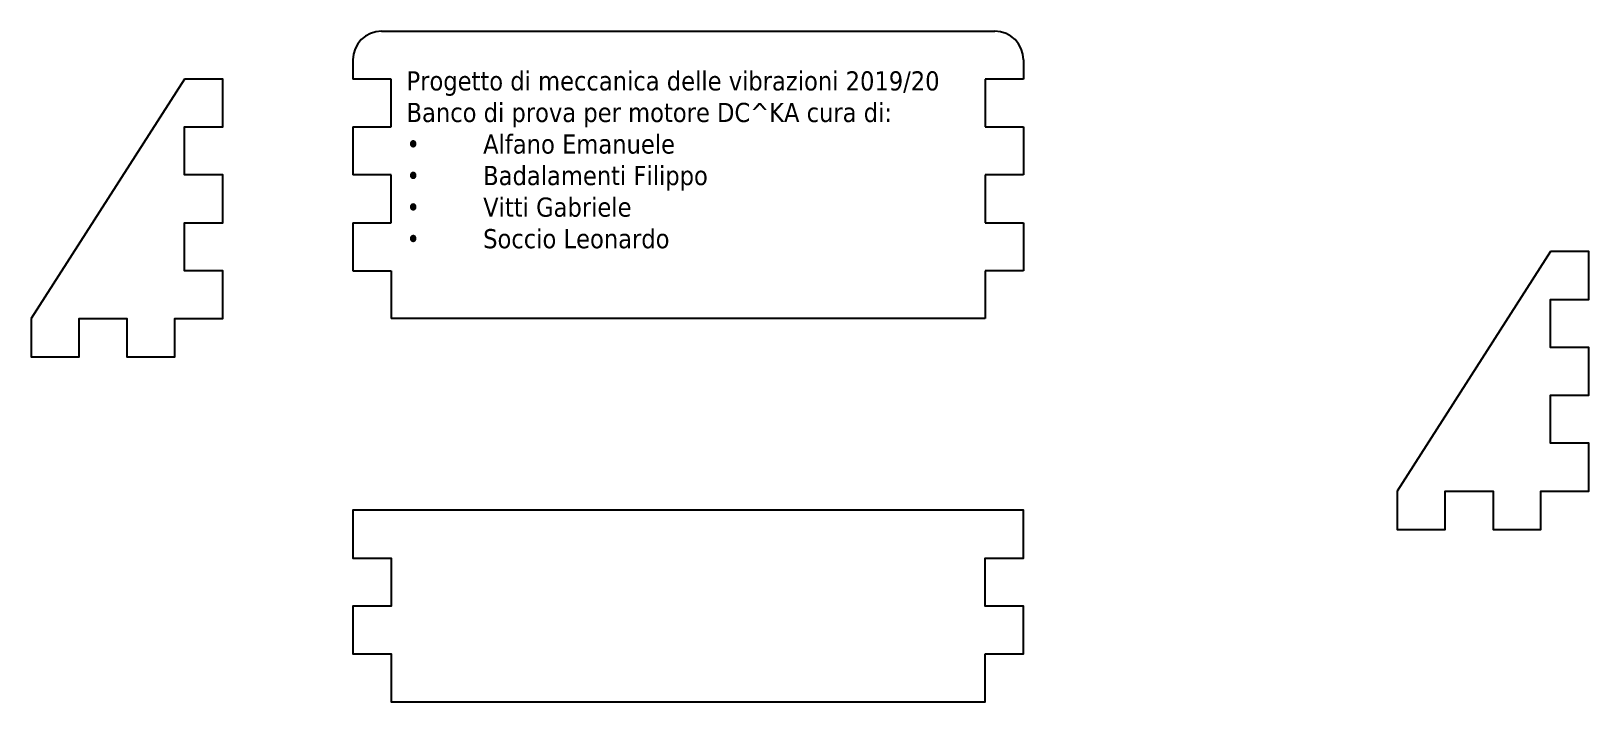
# Model space of a CAD drawing. Header units: millimetres. Extents: x -69 to 94, y -55 to 15.
import ezdxf

# ---------------------------------------------------------------- set-up
doc = ezdxf.new("R2010")
doc.units = ezdxf.units.MM
doc.styles.add('Testo di schizzo (ANSI) - 3DA', font='tahoma.ttf')

msp = doc.modelspace()

# ---------------------------------------------------------------- linework, layer by layer
for p, q in [((-32, 15), (32, 15)), ((-35, 12), (-35, 10)), ((35, 12), (35, 10)), ((-31, 10), (-35, 10)), ((-31, 5), (-31, 10)), ((35, 10), (31, 10)), ((31, 10), (31, 5)), ((-35, 5), (-31, 5)), ((-35, 5), (-35, 0)), ((31, 5), (35, 5)), ((35, 5), (35, 0)), ((35, 0), (31, 0)), ((31, 0), (31, -5)), ((-31, 0), (-35, 0)), ((-31, -5), (-31, 0)), ((-35, -5), (-31, -5)), ((-35, -5), (-35, -10)), ((31, -5), (35, -5)), ((35, -5), (35, -10)), ((-35, -10), (-31, -10)), ((-31, -10), (-31, -15)), ((35, -10), (31, -10)), ((31, -10), (31, -15)), ((31, -15), (-31, -15))]:
    msp.add_line(p, q)
for points in [[(-52.58, 10), (-68.58, -15), (-68.58, -19), (-63.58, -19), (-63.58, -15), (-58.58, -15), (-58.58, -19), (-53.58, -19), (-53.58, -15), (-48.58, -15), (-48.58, -10), (-52.58, -10), (-52.58, -5), (-48.58, -5), (-48.58, 0), (-52.58, 0), (-52.58, 5), (-48.58, 5), (-48.58, 10)], [(90, -8), (74, -33), (74, -37), (79, -37), (79, -33), (84, -33), (84, -37), (89, -37), (89, -33), (94, -33), (94, -28), (90, -28), (90, -23), (94, -23), (94, -18), (90, -18), (90, -13), (94, -13), (94, -8)], [(31, -50), (35, -50), (35, -45), (31, -45), (31, -40), (35, -40), (35, -35), (-35, -35), (-35, -40), (-31, -40), (-31, -45), (-35, -45), (-35, -50), (-31, -50), (-31, -55), (31, -55)]]:
    msp.add_lwpolyline(points, close=True)
for centre, start, end in [((-32, 12), 90, 180), ((32, 12), 0, 90)]:
    msp.add_arc(centre, 3, start, end)

# ---------------------------------------------------------------- texts
at = {"color": 7, "insert": (-29.4, 10.81), "char_height": 2, "width": 57.2165, "attachment_point": 1, "line_spacing_factor": 0.987884, "style": 'Testo di schizzo (ANSI) - 3DA'}
msp.add_mtext('\\fTahoma|b0|i0;\\H2.0000;Progetto di meccanica delle vibrazioni 2019/20\\P\\fTahoma|b0|i0;\\H2.0000;Banco di prova per motore DC^KA cura di:\\P\\fTahoma|b0|i0;\\H2.0000;•^I\\fTahoma|b0|i0;\\H2.0000;Alfano Emanuele\\P\\fTahoma|b0|i0;\\H2.0000;•^I\\fTahoma|b0|i0;\\H2.0000;Badalamenti Filippo\\P\\fTahoma|b0|i0;\\H2.0000;•^I\\fTahoma|b0|i0;\\H2.0000;Vitti Gabriele\\P\\fTahoma|b0|i0;\\H2.0000;•^I\\fTahoma|b0|i0;\\H2.0000;Soccio Leonardo', dxfattribs=at)

doc.saveas('drawing.dxf')
